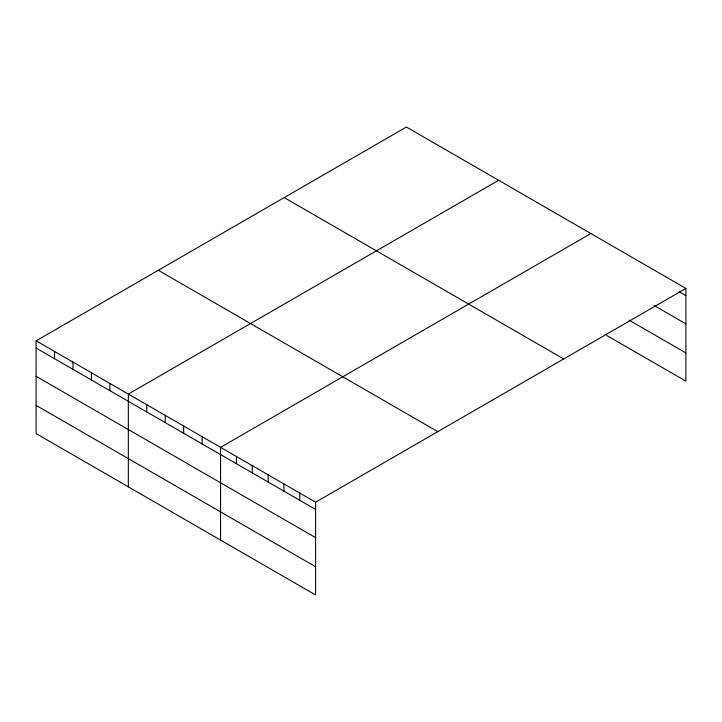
<?xml version="1.0" encoding="UTF-8"?>
<svg xmlns="http://www.w3.org/2000/svg" width="722" height="722" viewBox="0 0 722 722"><rect width="100%" height="100%" fill="white"/><g stroke="black" fill="none" stroke-linecap="round" stroke-linejoin="round"><path stroke-width="1.08" d="M36.1 340.829L315.604 502.196L315.604 594.964L36.1 433.588L36.1 340.829L406.396 127.036L685.9 288.412L685.9 381.171L606.706 335.45M498.631 180.292L128.335 394.086L128.335 486.845M590.867 233.54L220.571 447.333L220.571 540.092M315.604 502.196L685.9 288.412M679.375 291.878L685.9 295.641M654.222 305.577L685.9 323.862M629.07 320.135L685.9 352.95M284.197 197.593L563.702 358.96M158.298 270.281L437.803 431.648M36.1 348.067L315.604 509.434M36.1 376.288L315.604 537.655M36.1 405.367L315.604 566.734M299.765 493.054L299.765 500.292M283.927 483.911L283.927 491.141M268.088 474.769L268.088 481.998M252.249 465.618L252.249 472.856M236.41 456.475L236.41 463.714M202.124 436.684L202.124 443.913M183.677 426.034L183.677 433.263M165.23 415.385L165.23 422.614M146.783 404.735L146.783 411.964M109.888 383.427L109.888 390.665M91.441 372.778L91.441 380.016M72.994 362.128L72.994 369.366M54.547 351.479L54.547 358.717"/></g></svg>
